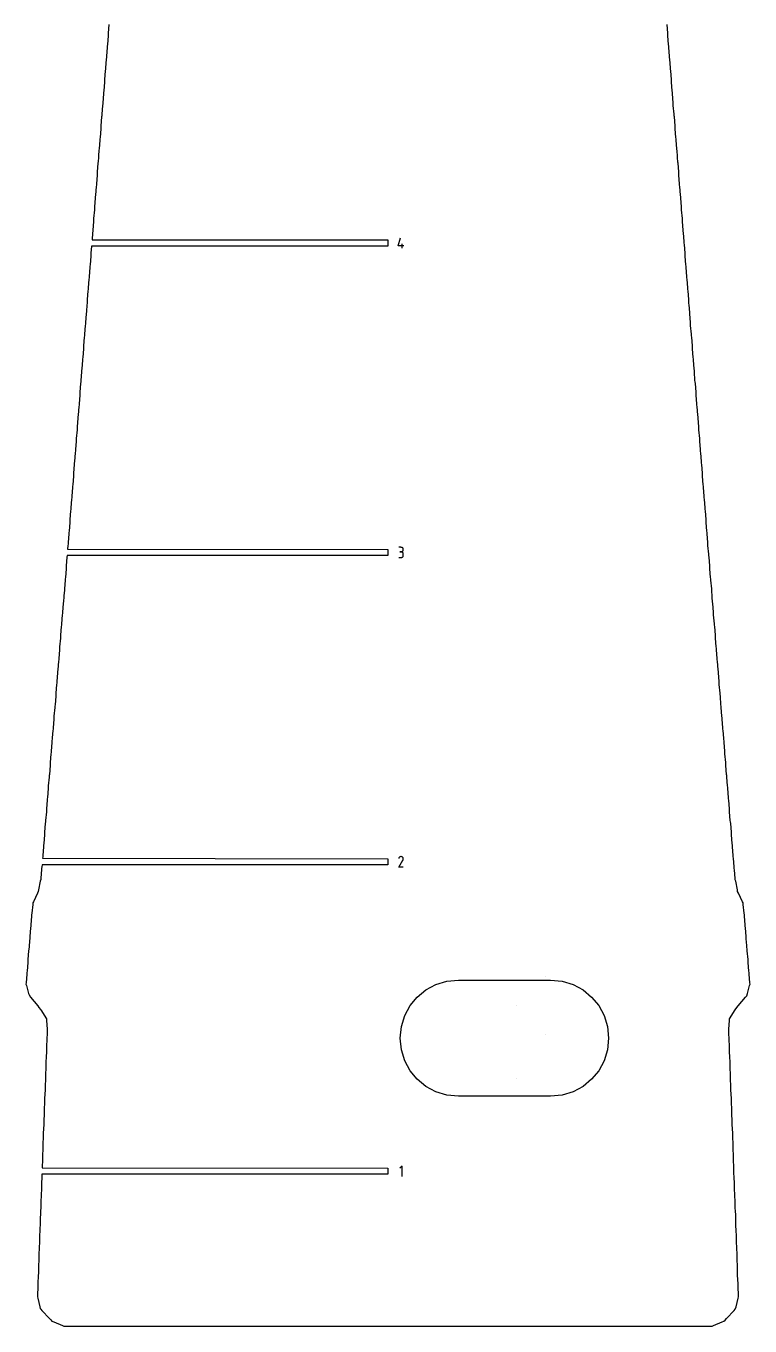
# Model space of a CAD drawing. Extents: x 64 to 697, y 70 to 1229.
# Drawn here: x 64 to 398, y 70 to 670 of the extents above; entities that cross this region are included whole.
import ezdxf

# ---------------------------------------------------------------- set-up
doc = ezdxf.new("R2010")
doc.units = 0
doc.layers.get('0').update_dxf_attribs({"linetype": 'CONTINUOUS'})

msp = doc.modelspace()

# ---------------------------------------------------------------- linework, layer by layer
at = {"color": 0}
for p, q in [((101.867, 666.5), (101.769, 665.9)), ((102.169, 670.5), (101.867, 666.5)), ((360.165, 666.5), (359.862, 670.5)), ((360.26, 665.9), (360.165, 666.5)), ((101.468, 661.201), (101.367, 660.499)), ((101.367, 660.499), (101.367, 659.8)), ((101.769, 665.198), (101.468, 661.201)), ((101.769, 665.9), (101.769, 665.198)), ((360.26, 665.198), (360.26, 665.9)), ((360.564, 661.201), (360.26, 665.198)), ((360.666, 660.499), (360.564, 661.201)), ((360.666, 659.8), (360.666, 660.499)), ((100.867, 654.498), (100.568, 650.501)), ((100.967, 655.2), (100.867, 654.498)), ((101.367, 659.8), (100.967, 655.8)), ((100.967, 655.8), (100.967, 655.2)), ((361.065, 655.8), (360.666, 659.8)), ((361.065, 655.2), (361.065, 655.8)), ((361.163, 654.498), (361.065, 655.2)), ((361.463, 650.501), (361.163, 654.498)), ((100.467, 649.097), (100.168, 645.1)), ((100.568, 649.799), (100.467, 649.097)), ((100.568, 650.501), (100.568, 649.799)), ((361.463, 649.799), (361.463, 650.501)), ((361.565, 649.097), (361.463, 649.799)), ((361.862, 645.1), (361.565, 649.097)), ((100.069, 643.798), (99.7701, 639.801)), ((100.168, 645.1), (100.069, 644.5)), ((100.069, 644.5), (100.069, 643.798)), ((361.964, 644.5), (361.862, 645.1)), ((361.964, 643.798), (361.964, 644.5)), ((362.264, 639.801), (361.964, 643.798)), ((99.6693, 638.5), (99.3704, 634.4)), ((99.7701, 639.801), (99.6693, 639.099)), ((99.6693, 639.099), (99.6693, 638.5)), ((362.363, 639.099), (362.264, 639.801)), ((362.363, 638.5), (362.363, 639.099)), ((362.666, 634.4), (362.363, 638.5)), ((99.169, 633.099), (98.8702, 629.098)), ((99.2699, 633.801), (99.169, 633.099)), ((99.3704, 634.4), (99.2699, 633.801)), ((362.761, 633.801), (362.666, 634.4)), ((362.761, 633.099), (362.761, 633.801)), ((363.164, 629.098), (362.761, 633.099)), ((98.7697, 627.8), (98.4677, 623.701)), ((98.8702, 628.4), (98.7697, 627.8)), ((98.8702, 629.098), (98.8702, 628.4)), ((363.164, 628.4), (363.164, 629.098)), ((363.262, 627.8), (363.164, 628.4)), ((363.562, 623.701), (363.262, 627.8)), ((98.068, 618.398), (97.9674, 617.7)), ((98.37, 622.399), (98.068, 618.398)), ((98.4677, 623.101), (98.37, 622.399)), ((98.4677, 623.701), (98.4677, 623.101)), ((363.562, 623.101), (363.562, 623.701)), ((363.661, 622.399), (363.562, 623.101)), ((363.964, 618.398), (363.661, 622.399)), ((364.063, 617.7), (363.964, 618.398)), ((97.5678, 612.401), (97.3695, 609.801)), ((97.6683, 613.1), (97.5678, 612.401)), ((97.9674, 617.1), (97.6683, 613.1)), ((97.9674, 617.7), (97.9674, 617.1)), ((364.063, 617.1), (364.063, 617.7)), ((364.363, 613.1), (364.063, 617.1)), ((364.465, 611.999), (364.363, 613.1)), ((97.0675, 606.4), (96.7687, 602.4)), ((97.1684, 607.3), (97.0675, 606.4)), ((97.3695, 609.099), (97.1684, 607.3)), ((97.3695, 609.801), (97.3695, 609.099)), ((364.663, 609.801), (364.465, 611.999)), ((364.663, 609.099), (364.663, 609.801)), ((364.864, 607), (364.663, 609.099)), ((364.963, 606.4), (364.864, 607)), ((365.263, 602.4), (364.963, 606.4)), ((96.6682, 600.999), (96.369, 596.999)), ((96.7687, 601.701), (96.6682, 600.999)), ((96.7687, 602.4), (96.7687, 601.701)), ((365.263, 601.701), (365.263, 602.4)), ((365.365, 600.999), (365.263, 601.701)), ((365.661, 596.999), (365.365, 600.999)), ((96.2685, 595.701), (95.9679, 591.7)), ((96.369, 596.3), (96.2685, 595.701)), ((96.369, 596.999), (96.369, 596.3)), ((365.661, 596.3), (365.661, 596.999)), ((365.764, 595.701), (365.661, 596.3)), ((366.063, 591.7), (365.764, 595.701)), ((95.8702, 590.3), (95.5682, 586.299)), ((95.9679, 591.7), (95.8702, 591.002)), ((95.8702, 591.002), (95.8702, 590.3)), ((366.162, 591.002), (366.063, 591.7)), ((366.162, 590.3), (366.162, 591.002)), ((366.466, 586.299), (366.162, 590.3)), ((95.4705, 585.001), (95.068, 581)), ((95.5682, 586.299), (95.4705, 585.699)), ((95.4705, 585.699), (95.4705, 585.001)), ((366.564, 585.699), (366.466, 586.299)), ((366.564, 585.001), (366.564, 585.699)), ((366.963, 581), (366.564, 585.001)), ((94.9702, 579.6), (94.6686, 575.599)), ((95.068, 580.302), (94.9702, 579.6)), ((95.068, 581), (95.068, 580.302)), ((366.963, 580.302), (366.963, 581)), ((367.065, 579.6), (366.963, 580.302)), ((367.365, 575.599), (367.065, 579.6)), ((94.5677, 574.301), (94.3695, 571.098)), ((94.3695, 571.098), (230.866, 571.003)), ((94.6686, 575), (94.5677, 574.301)), ((94.6686, 575.599), (94.6686, 575)), ((230.866, 571.003), (230.866, 568.198)), ((235.665, 568.3), (236.765, 572.001)), ((367.365, 575), (367.365, 575.599)), ((367.464, 574.301), (367.365, 575)), ((367.764, 570.301), (367.464, 574.301)), ((367.764, 569.599), (367.764, 570.301)), ((93.8692, 564.9), (93.7687, 564.3)), ((93.7687, 564.3), (93.7687, 563.601)), ((94.0675, 568.198), (93.8692, 564.9)), ((230.866, 568.198), (94.0675, 568.198)), ((238.366, 568.3), (235.665, 568.3)), ((237.567, 567.2), (237.567, 569.299)), ((367.863, 568.9), (367.764, 569.599)), ((368.162, 564.9), (367.863, 568.9)), ((368.261, 564.3), (368.162, 564.9)), ((368.261, 563.601), (368.261, 564.3)), ((93.369, 558.303), (92.9693, 554.2)), ((93.4695, 559.601), (93.369, 558.899)), ((93.369, 558.899), (93.369, 558.303)), ((93.7687, 563.601), (93.4695, 559.601)), ((368.561, 559.601), (368.261, 563.601)), ((368.663, 558.899), (368.561, 559.601)), ((368.663, 558.303), (368.663, 558.899)), ((369.062, 554.2), (368.663, 558.303)), ((92.8688, 552.902), (92.5671, 548.901)), ((92.9693, 553.6), (92.8688, 552.902)), ((92.9693, 554.2), (92.9693, 553.6)), ((369.062, 553.6), (369.062, 554.2)), ((369.164, 552.902), (369.062, 553.6)), ((369.464, 548.901), (369.164, 552.902)), ((92.4691, 547.599), (92.1674, 543.5)), ((92.5671, 548.199), (92.4691, 547.599)), ((92.5671, 548.901), (92.5671, 548.199)), ((369.464, 548.199), (369.464, 548.901)), ((369.563, 547.599), (369.464, 548.199)), ((369.863, 543.5), (369.563, 547.599)), ((91.9688, 540.999), (91.7691, 538)), ((92.0694, 541.701), (91.9688, 540.999)), ((92.1674, 543.5), (92.0694, 542.9)), ((92.0694, 542.9), (92.0694, 541.701)), ((369.965, 542.703), (369.863, 543.5)), ((369.965, 541.701), (369.965, 542.703)), ((370.064, 540.999), (369.965, 541.701)), ((370.364, 537.499), (370.064, 540.999)), ((91.6686, 536.903), (91.3694, 532.903)), ((91.7691, 538), (91.6686, 536.903)), ((370.364, 536.903), (370.364, 537.499)), ((370.664, 532.903), (370.364, 536.903)), ((91.1684, 531.502), (90.8692, 527.502)), ((91.2689, 532.201), (91.1684, 531.502)), ((91.3694, 532.903), (91.2689, 532.201)), ((370.762, 532.201), (370.664, 532.903)), ((370.762, 531.502), (370.762, 532.201)), ((371.165, 527.502), (370.762, 531.502)), ((90.7687, 526.2), (90.4695, 522.199)), ((90.4695, 522.199), (90.4695, 521.501)), ((90.8692, 526.8), (90.7687, 526.2)), ((90.8692, 527.502), (90.8692, 526.8)), ((371.165, 526.8), (371.165, 527.502)), ((371.263, 526.2), (371.165, 526.8)), ((371.563, 522.199), (371.263, 526.2)), ((371.563, 521.501), (371.563, 522.199)), ((90.0698, 516.802), (89.9693, 516.202)), ((89.9693, 516.202), (89.9693, 515.5)), ((90.369, 520.802), (90.0698, 516.802)), ((90.4695, 521.501), (90.369, 520.802)), ((371.666, 520.802), (371.563, 521.501)), ((371.962, 516.802), (371.666, 520.802)), ((372.061, 516.202), (371.962, 516.802)), ((372.061, 515.5), (372.061, 516.202)), ((89.6676, 511.503), (89.5696, 510.801)), ((89.5696, 510.801), (89.5696, 510.099)), ((89.9693, 515.5), (89.6676, 511.503)), ((372.364, 511.503), (372.061, 515.5)), ((372.463, 510.801), (372.364, 511.503)), ((372.463, 510.099), (372.463, 510.801)), ((89.0693, 504.8), (88.7677, 500.8)), ((89.1674, 505.499), (89.0693, 504.8)), ((89.5696, 510.099), (89.1674, 506.102)), ((89.1674, 506.102), (89.1674, 505.499)), ((372.763, 506.102), (372.463, 510.099)), ((372.865, 505.499), (372.763, 506.102)), ((372.96, 504.8), (372.865, 505.499)), ((373.264, 500.8), (372.96, 504.8)), ((88.6672, 499.399), (88.368, 495.402)), ((88.7677, 500.101), (88.6672, 499.399)), ((88.7677, 500.8), (88.7677, 500.101)), ((373.264, 500.101), (373.264, 500.8)), ((373.366, 499.399), (373.264, 500.101)), ((373.662, 495.402), (373.366, 499.399)), ((88.2675, 494.101), (87.9683, 490.1)), ((88.368, 494.803), (88.2675, 494.101)), ((88.368, 495.402), (88.368, 494.803)), ((373.662, 494.803), (373.662, 495.402)), ((373.765, 494.101), (373.662, 494.803)), ((374.064, 490.1), (373.765, 494.101)), ((87.8678, 488.798), (87.569, 484.703)), ((87.9683, 490.1), (87.8678, 489.402)), ((87.8678, 489.402), (87.8678, 488.798)), ((374.163, 489.402), (374.064, 490.1)), ((374.163, 488.798), (374.163, 489.402)), ((374.463, 484.703), (374.163, 488.798)), ((87.4681, 483.401), (87.0701, 479.4)), ((87.569, 484.703), (87.4681, 484.099)), ((87.4681, 484.099), (87.4681, 483.401)), ((374.562, 484.099), (374.463, 484.703)), ((374.562, 483.401), (374.562, 484.099)), ((374.964, 479.4), (374.562, 483.401)), ((86.9692, 478.102), (86.6704, 474.303)), ((86.6704, 474.303), (86.6704, 473.699)), ((87.0701, 478.702), (86.9692, 478.102)), ((87.0701, 479.4), (87.0701, 478.702)), ((374.964, 478.702), (374.964, 479.4)), ((375.063, 478.102), (374.964, 478.702)), ((375.363, 474.303), (375.063, 478.102)), ((375.363, 473.403), (375.363, 474.303)), ((86.2679, 468.701), (86.1702, 468.002)), ((86.5699, 472.701), (86.2679, 468.701)), ((86.6704, 473.699), (86.5699, 472.701)), ((375.461, 472.701), (375.363, 473.403)), ((375.765, 468.701), (375.461, 472.701)), ((375.765, 468.002), (375.765, 468.701)), ((85.8682, 463.398), (85.7677, 462.7)), ((85.7677, 462.7), (85.7677, 462.001)), ((86.1702, 467.399), (85.8682, 463.398)), ((86.1702, 468.002), (86.1702, 467.399)), ((375.864, 467.399), (375.765, 468.002)), ((376.163, 463.398), (375.864, 467.399)), ((376.262, 462.7), (376.163, 463.398)), ((376.262, 462.001), (376.262, 462.7)), ((85.368, 456.703), (84.9683, 452.702)), ((85.4685, 458.001), (85.368, 457.302)), ((85.368, 457.302), (85.368, 456.703)), ((85.7677, 462.001), (85.4685, 458.001)), ((376.562, 458.001), (376.262, 462.001)), ((376.664, 457.302), (376.562, 458.001)), ((376.664, 456.703), (376.664, 457.302)), ((377.063, 452.702), (376.664, 456.703)), ((84.8678, 451.302), (84.569, 447.301)), ((84.9683, 452.004), (84.8678, 451.302)), ((84.9683, 452.702), (84.9683, 452.004)), ((377.063, 452.004), (377.063, 452.702)), ((377.165, 451.302), (377.063, 452.004)), ((377.462, 447.301), (377.165, 451.302)), ((84.4684, 445.999), (84.1692, 441.999)), ((84.569, 446.603), (84.4684, 445.999)), ((84.569, 447.301), (84.569, 446.603)), ((377.462, 446.603), (377.462, 447.301)), ((377.564, 445.999), (377.462, 446.603)), ((377.864, 441.999), (377.564, 445.999)), ((84.0687, 440.602), (83.7696, 436.601)), ((84.1692, 441.999), (84.0687, 441.3)), ((84.0687, 441.3), (84.0687, 440.602)), ((377.963, 441.3), (377.864, 441.999)), ((377.963, 440.602), (377.963, 441.3)), ((378.262, 436.601), (377.963, 440.602)), ((83.669, 435.303), (83.367, 431.303)), ((83.7696, 436.601), (83.669, 436.002)), ((83.669, 436.002), (83.669, 435.303)), ((378.361, 436.002), (378.262, 436.601)), ((378.361, 435.303), (378.361, 436.002)), ((378.665, 431.303), (378.361, 435.303)), ((83.1702, 429.902), (83.0696, 428.3)), ((83.0696, 428.3), (230.866, 428.103)), ((83.2693, 430.601), (83.1702, 429.902)), ((83.367, 431.303), (83.2693, 430.601)), ((230.866, 428.103), (230.866, 425.401)), ((236.966, 429.2), (235.967, 429.2)), ((236.966, 427.002), (236.466, 427.002)), ((236.466, 427.002), (236.966, 427.002)), ((237.164, 429.098), (236.966, 429.2)), ((237.164, 427.002), (236.966, 427.002)), ((236.966, 427.002), (236.966, 427.002)), ((236.966, 427.002), (237.164, 427.002)), ((237.366, 429.098), (237.164, 429.098)), ((237.164, 427.002), (237.366, 427.101)), ((237.366, 427.002), (237.164, 427.002)), ((237.567, 429.002), (237.366, 429.098)), ((237.366, 427.101), (237.567, 427.2)), ((237.567, 426.9), (237.366, 427.002)), ((237.665, 428.9), (237.567, 429.002)), ((237.567, 427.2), (237.665, 427.302)), ((237.665, 426.801), (237.567, 426.9)), ((237.866, 428.801), (237.665, 428.9)), ((237.665, 427.302), (237.866, 427.401)), ((237.866, 426.604), (237.665, 426.801)), ((237.967, 428.6), (237.866, 428.801)), ((237.866, 427.401), (237.967, 427.602)), ((237.967, 426.501), (237.866, 426.604)), ((237.967, 428.502), (237.967, 428.6)), ((238.067, 428.3), (237.967, 428.502)), ((237.967, 427.701), (238.067, 427.902)), ((237.967, 427.602), (237.967, 427.701)), ((237.967, 426.3), (237.967, 426.501)), ((238.067, 426.103), (237.967, 426.3)), ((238.067, 428.103), (238.067, 428.3)), ((238.067, 427.902), (238.067, 428.103)), ((238.067, 428.103), (238.067, 428.103)), ((378.763, 430.601), (378.665, 431.303)), ((378.763, 429.902), (378.763, 430.601)), ((379.166, 425.902), (378.763, 429.902)), ((82.4689, 420.599), (82.368, 419.901)), ((82.7705, 424.6), (82.4689, 420.599)), ((82.8682, 425.401), (82.7705, 424.6)), ((230.866, 425.401), (82.8682, 425.401)), ((235.967, 424.402), (236.966, 424.402)), ((236.966, 424.402), (236.966, 424.402)), ((236.966, 424.402), (237.164, 424.402)), ((237.164, 424.402), (237.366, 424.402)), ((237.366, 424.402), (237.567, 424.501)), ((237.567, 424.501), (237.665, 424.6)), ((237.665, 424.6), (237.866, 424.702)), ((237.866, 424.702), (237.967, 424.9)), ((237.967, 425.101), (238.067, 425.2)), ((237.967, 424.9), (237.967, 425.101)), ((238.067, 426), (238.067, 426.103)), ((238.067, 425.401), (238.067, 426)), ((238.067, 426), (238.067, 426)), ((238.067, 425.2), (238.067, 425.401)), ((379.166, 425.298), (379.166, 425.902)), ((379.261, 424.6), (379.166, 425.298)), ((379.564, 420.599), (379.261, 424.6)), ((379.564, 419.901), (379.564, 420.599)), ((82.0692, 415.202), (81.9686, 414.602)), ((81.9686, 414.602), (81.9686, 413.904)), ((82.368, 419.202), (82.0692, 415.202)), ((82.368, 419.901), (82.368, 419.202)), ((379.663, 419.202), (379.564, 419.901)), ((379.963, 415.202), (379.663, 419.202)), ((380.065, 414.602), (379.963, 415.202)), ((380.065, 413.904), (380.065, 414.602)), ((81.5689, 409.201), (81.3675, 406.802)), ((81.9686, 413.904), (81.5689, 409.903)), ((81.5689, 409.903), (81.5689, 409.201)), ((380.464, 409.903), (380.065, 413.904)), ((380.464, 408.901), (380.464, 409.903)), ((380.665, 406.7), (380.464, 408.901)), ((81.0687, 403.2), (80.7695, 399.2)), ((81.1692, 404.202), (81.0687, 403.2)), ((81.2698, 406.104), (81.1692, 404.202)), ((81.3675, 406.802), (81.2698, 406.104)), ((380.76, 406.001), (380.665, 406.7)), ((380.862, 403.899), (380.76, 406.001)), ((380.961, 403.2), (380.862, 403.899)), ((381.261, 399.2), (380.961, 403.2)), ((80.5684, 397.902), (80.2693, 393.802)), ((80.669, 398.501), (80.5684, 397.902)), ((80.7695, 399.2), (80.669, 398.501)), ((381.363, 398.501), (381.261, 399.2)), ((381.363, 397.902), (381.363, 398.501)), ((381.762, 393.802), (381.363, 397.902)), ((80.1688, 392.504), (79.8696, 388.504)), ((80.2693, 393.203), (80.1688, 392.504)), ((80.2693, 393.802), (80.2693, 393.203)), ((381.762, 393.203), (381.762, 393.802)), ((381.864, 392.504), (381.762, 393.203)), ((382.161, 388.504), (381.864, 392.504)), ((79.7691, 387.198), (79.3694, 383.201)), ((79.8696, 388.504), (79.7691, 387.802)), ((79.7691, 387.802), (79.7691, 387.198)), ((382.263, 387.802), (382.161, 388.504)), ((382.263, 387.198), (382.263, 387.802)), ((382.563, 383.201), (382.263, 387.198)), ((79.2688, 381.801), (78.9686, 377.8)), ((79.3694, 382.499), (79.2688, 381.801)), ((79.3694, 383.201), (79.3694, 382.499)), ((382.662, 382.499), (382.563, 383.201)), ((382.662, 381.801), (382.662, 382.499)), ((383.064, 377.8), (382.662, 381.801)), ((78.5689, 372.502), (78.4684, 371.803)), ((78.8691, 376.502), (78.5689, 372.502)), ((78.9686, 377.102), (78.8691, 376.502)), ((78.9686, 377.8), (78.9686, 377.102)), ((383.064, 377.102), (383.064, 377.8)), ((383.163, 376.502), (383.064, 377.102)), ((383.462, 372.502), (383.163, 376.502)), ((383.565, 371.803), (383.462, 372.502)), ((78.0687, 366.402), (77.9681, 365.799)), ((78.4684, 371.101), (78.0687, 367.104)), ((78.0687, 367.104), (78.0687, 366.402)), ((78.4684, 371.803), (78.4684, 371.101)), ((383.565, 371.101), (383.565, 371.803)), ((383.865, 367.104), (383.565, 371.101)), ((383.963, 366.402), (383.865, 367.104)), ((383.963, 365.799), (383.963, 366.402)), ((77.5684, 360.401), (77.2693, 356.404)), ((77.669, 361.1), (77.5684, 360.401)), ((77.9681, 365.799), (77.669, 361.798)), ((77.669, 361.798), (77.669, 361.1)), ((384.366, 361.798), (383.963, 365.799)), ((384.366, 361.1), (384.366, 361.798)), ((384.464, 360.401), (384.366, 361.1)), ((384.761, 356.404), (384.464, 360.401)), ((77.1687, 355.103), (76.769, 351.101)), ((77.2693, 356.404), (77.1687, 355.801)), ((77.1687, 355.801), (77.1687, 355.103)), ((384.863, 355.801), (384.761, 356.404)), ((384.863, 355.103), (384.863, 355.801)), ((385.163, 351.101), (384.863, 355.103)), ((76.6685, 349.7), (76.3693, 345.7)), ((76.769, 350.402), (76.6685, 349.7)), ((76.769, 351.101), (76.769, 350.402)), ((385.262, 350.402), (385.163, 351.101)), ((385.262, 349.7), (385.262, 350.402)), ((385.66, 345.7), (385.262, 349.7)), ((76.2688, 344.501), (75.97, 341.202)), ((76.3693, 345.102), (76.2688, 344.501)), ((76.3693, 345.7), (76.3693, 345.102)), ((385.66, 345.102), (385.66, 345.7)), ((385.763, 344.501), (385.66, 345.102)), ((386.062, 341.001), (385.763, 344.501)), ((75.8694, 339.001), (75.4697, 335.001)), ((75.97, 340.702), (75.8694, 339.802)), ((75.8694, 339.802), (75.8694, 339.001)), ((75.97, 341.202), (75.97, 340.702)), ((386.062, 340.4), (386.062, 341.001)), ((386.161, 339.702), (386.062, 340.4)), ((386.161, 339.001), (386.161, 339.702)), ((386.465, 335.001), (386.161, 339.001)), ((75.3692, 333.702), (75.0672, 329.701)), ((75.4697, 334.403), (75.3692, 333.702)), ((75.4697, 335.001), (75.4697, 334.403)), ((386.563, 334.403), (386.465, 335.001)), ((386.563, 333.702), (386.563, 334.403)), ((386.965, 329.701), (386.563, 333.702)), ((74.6689, 324.3), (74.5684, 323.703)), ((74.9695, 328.402), (74.6689, 324.3)), ((75.0672, 329.701), (74.9695, 329.002)), ((74.9695, 329.002), (74.9695, 328.402)), ((386.965, 329.002), (386.965, 329.701)), ((387.061, 328.402), (386.965, 329.002)), ((387.364, 324.3), (387.061, 328.402)), ((387.463, 323.703), (387.364, 324.3)), ((74.1687, 318.303), (74.0682, 317.702)), ((74.5684, 323.001), (74.1687, 319.001)), ((74.1687, 319.001), (74.1687, 318.303)), ((74.5684, 323.703), (74.5684, 323.001)), ((387.463, 323.001), (387.463, 323.703)), ((387.763, 319.001), (387.463, 323.001)), ((387.865, 318.303), (387.763, 319.001)), ((387.964, 317.702), (387.865, 318.303)), ((73.6685, 312.302), (73.3697, 308.302)), ((73.769, 313.601), (73.6685, 313.001)), ((73.6685, 313.001), (73.6685, 312.302)), ((74.0682, 317.702), (73.769, 313.601)), ((388.264, 313.601), (387.964, 317.702)), ((388.264, 313.001), (388.264, 313.601)), ((388.366, 312.302), (388.264, 313.001)), ((388.662, 308.302), (388.366, 312.302)), ((73.2688, 307.002), (72.8694, 303.002)), ((73.3697, 308.302), (73.2688, 307.603)), ((73.2688, 307.603), (73.2688, 307.002)), ((388.765, 307.603), (388.662, 308.302)), ((388.765, 307.002), (388.765, 307.603)), ((389.061, 303.002), (388.765, 307.002)), ((72.7685, 301.602), (72.4697, 297.601)), ((72.8694, 302.3), (72.7685, 301.602)), ((72.8694, 303.002), (72.8694, 302.3)), ((389.163, 302.3), (389.061, 303.002)), ((389.262, 301.602), (389.163, 302.3)), ((389.562, 297.601), (389.262, 301.602)), ((72.3692, 296.303), (72.07, 292.302)), ((72.4697, 297.601), (72.3692, 296.904)), ((72.3692, 296.904), (72.3692, 296.303)), ((389.562, 296.904), (389.562, 297.601)), ((389.661, 296.303), (389.562, 296.904)), ((389.961, 292.302), (389.661, 296.303)), ((71.9695, 290.902), (71.5698, 286.902)), ((72.07, 292.302), (71.9695, 291.601)), ((71.9695, 291.601), (71.9695, 290.902)), ((390.063, 291.601), (389.961, 292.302)), ((390.063, 290.902), (390.063, 291.601)), ((390.363, 286.902), (390.063, 290.902)), ((71.2682, 282.502), (71.1673, 281.602)), ((230.866, 282.502), (71.2682, 282.502)), ((71.5698, 286.2), (71.4692, 285.603)), ((71.4692, 285.603), (230.866, 285.301)), ((71.5698, 286.902), (71.5698, 286.2)), ((230.866, 285.301), (230.866, 282.502)), ((236.066, 285.801), (235.967, 285.502)), ((235.967, 281.501), (237.866, 284.703)), ((236.164, 285.902), (236.066, 285.801)), ((236.365, 286.103), (236.164, 285.902)), ((236.466, 286.2), (236.365, 286.103)), ((236.664, 286.2), (236.466, 286.2)), ((236.866, 286.301), (236.664, 286.2)), ((236.966, 286.301), (236.866, 286.301)), ((237.164, 286.301), (236.966, 286.301)), ((237.366, 286.2), (237.164, 286.301)), ((237.567, 286.2), (237.366, 286.2)), ((237.665, 286.103), (237.567, 286.2)), ((237.567, 286.2), (237.567, 286.2)), ((237.866, 285.902), (237.665, 286.103)), ((237.967, 285.801), (237.866, 285.902)), ((237.866, 284.703), (237.866, 284.703)), ((237.866, 284.703), (237.866, 284.703)), ((237.866, 284.703), (237.866, 284.703)), ((237.866, 284.703), (237.866, 284.703)), ((237.866, 284.703), (237.967, 284.703)), ((237.967, 285.603), (237.967, 285.801)), ((238.067, 285.401), (237.967, 285.603)), ((237.967, 284.901), (238.067, 285.102)), ((237.967, 284.703), (237.967, 284.901)), ((237.967, 284.703), (237.967, 284.703)), ((237.967, 284.703), (237.967, 284.703)), ((237.967, 284.703), (237.967, 284.703)), ((237.967, 284.703), (237.967, 284.703)), ((237.967, 284.703), (237.967, 284.703)), ((237.967, 284.703), (237.967, 284.703)), ((238.067, 285.2), (238.067, 285.401)), ((238.067, 285.102), (238.067, 285.2)), ((390.461, 286.2), (390.363, 286.902)), ((390.564, 285.603), (390.461, 286.2)), ((390.864, 281.602), (390.564, 285.603)), ((71.0696, 280.303), (70.667, 276.403)), ((70.667, 276.403), (70.667, 275.803)), ((71.1673, 281.602), (71.0696, 280.901)), ((71.0696, 280.901), (71.0696, 280.303)), ((238.067, 281.501), (235.967, 281.501)), ((390.864, 280.901), (390.864, 281.602)), ((390.962, 280.203), (390.864, 280.901)), ((391.365, 276.202), (390.962, 280.203)), ((391.365, 275.602), (391.365, 276.202)), ((69.4697, 270.202), (69.1706, 269.503)), ((69.6708, 270.903), (69.4697, 270.202)), ((70.4702, 274.904), (69.6708, 270.903)), ((70.667, 275.803), (70.4702, 274.904)), ((391.562, 274.904), (391.365, 275.602)), ((392.363, 270.903), (391.562, 274.904)), ((392.462, 270.202), (392.363, 270.903)), ((392.864, 269.503), (392.462, 270.202)), ((66.9685, 264.203), (66.5688, 260.203)), ((67.0691, 264.902), (66.9685, 264.203)), ((67.3682, 265.502), (67.0691, 264.902)), ((69.1706, 269.503), (67.3682, 265.502)), ((394.663, 265.502), (392.864, 269.503)), ((394.963, 264.902), (394.663, 265.502)), ((395.062, 264.203), (394.963, 264.902)), ((395.464, 260.203), (395.062, 264.203)), ((66.3691, 258.804), (66.07, 254.803)), ((66.4683, 259.501), (66.3691, 258.804)), ((66.5688, 260.203), (66.4683, 259.501)), ((395.563, 259.501), (395.464, 260.203)), ((395.563, 258.804), (395.563, 259.501)), ((395.961, 254.803), (395.563, 258.804)), ((65.9694, 253.501), (65.6703, 249.504)), ((66.07, 254.202), (65.9694, 253.501)), ((66.07, 254.803), (66.07, 254.202)), ((395.961, 254.202), (395.961, 254.803)), ((396.064, 253.501), (395.961, 254.202)), ((396.363, 249.504), (396.064, 253.501)), ((65.5697, 248.802), (65.2709, 245.302)), ((65.6703, 249.504), (65.5697, 248.802)), ((396.462, 248.802), (396.363, 249.504)), ((396.462, 248.302), (396.462, 248.802)), ((396.663, 245.201), (396.462, 248.302)), ((65.0695, 242.801), (64.7707, 238.803)), ((65.17, 243.603), (65.0695, 242.801)), ((65.2709, 244.603), (65.17, 243.603)), ((65.2709, 245.302), (65.2709, 244.603)), ((396.762, 244.603), (396.663, 245.201)), ((396.861, 243.502), (396.762, 244.603)), ((396.861, 242.801), (396.861, 243.502)), ((397.263, 238.803), (396.861, 242.801)), ((64.6698, 237.502), (64.3682, 233.404)), ((64.7707, 238.102), (64.6698, 237.502)), ((64.7707, 238.803), (64.7707, 238.102)), ((397.263, 238.102), (397.263, 238.803)), ((397.362, 237.502), (397.263, 238.102)), ((397.662, 233.404), (397.362, 237.502)), ((63.9685, 228.104), (63.8679, 227.402)), ((64.2705, 232.102), (63.9685, 228.104)), ((64.3682, 233.404), (64.2705, 232.803)), ((64.2705, 232.803), (64.2705, 232.102)), ((253.064, 227.211), (258.104, 228.769)), ((258.104, 228.769), (263.522, 229.311)), ((263.522, 229.311), (306.056, 229.311)), ((303.965, 231.003), (303.965, 231.003)), ((306.056, 229.311), (311.472, 228.769)), ((311.472, 228.769), (316.512, 227.211)), ((397.76, 232.803), (397.662, 233.404)), ((397.76, 232.102), (397.76, 232.803)), ((398.064, 228.104), (397.76, 232.102)), ((398.163, 227.402), (398.064, 228.104)), ((63.8679, 227.402), (64.069, 226.802)), ((64.069, 226.802), (65.0695, 223.103)), ((65.0695, 223.103), (65.2709, 222.502)), ((65.2709, 222.502), (65.9694, 221.401)), ((244.544, 221.474), (248.509, 224.744)), ((248.509, 224.744), (253.064, 227.211)), ((316.512, 227.211), (321.066, 224.744)), ((321.066, 224.744), (325.033, 221.474)), ((396.064, 221.401), (396.663, 222.103)), ((396.663, 222.103), (396.963, 223.103)), ((396.963, 223.103), (397.962, 226.802)), ((397.962, 226.802), (398.163, 227.402)), ((65.9694, 221.401), (69.2686, 217.401)), ((69.2686, 217.401), (69.8694, 216.703)), ((69.8694, 216.703), (70.5693, 215.703)), ((238.807, 212.954), (241.274, 217.51)), ((241.274, 217.51), (244.544, 221.474)), ((290.466, 217.501), (290.466, 217.501)), ((325.033, 221.474), (328.301, 217.51)), ((328.301, 217.51), (330.768, 212.954)), ((391.365, 215.602), (392.063, 216.603)), ((392.063, 216.603), (392.765, 217.401)), ((392.765, 217.401), (396.064, 221.401)), ((70.5693, 215.703), (70.969, 215.102)), ((70.969, 215.102), (72.97, 211.904)), ((72.97, 211.904), (73.2688, 211.404)), ((73.2688, 211.404), (73.2688, 210.702)), ((73.2688, 210.702), (73.5707, 206.702)), ((237.249, 207.914), (238.807, 212.954)), ((330.768, 212.954), (332.326, 207.914)), ((388.465, 206.702), (388.765, 210.702)), ((388.765, 211.404), (389.061, 211.904)), ((388.765, 210.702), (388.765, 211.404)), ((389.061, 211.904), (391.061, 215.102)), ((391.061, 215.102), (391.365, 215.602)), ((73.5707, 205.402), (73.4702, 201.402)), ((73.5707, 206.702), (73.5707, 206.003)), ((73.5707, 206.003), (73.5707, 205.402)), ((236.707, 202.496), (237.249, 207.914)), ((303.965, 204.103), (303.965, 204.103)), ((332.326, 207.914), (332.869, 202.496)), ((388.465, 206.003), (388.465, 206.702)), ((388.465, 205.402), (388.465, 206.003)), ((388.564, 201.402), (388.465, 205.402)), ((73.3697, 200.002), (73.2688, 196.001)), ((73.4702, 200.703), (73.3697, 200.002)), ((73.4702, 201.402), (73.4702, 200.703)), ((237.249, 197.079), (236.707, 202.496)), ((332.869, 202.496), (332.326, 197.079)), ((388.564, 200.703), (388.564, 201.402)), ((388.662, 200.002), (388.564, 200.703)), ((388.765, 196.001), (388.662, 200.002)), ((73.1682, 194.703), (73.0705, 190.702)), ((73.2688, 195.404), (73.1682, 194.703)), ((73.2688, 196.001), (73.2688, 195.404)), ((238.807, 192.039), (237.249, 197.079)), ((332.326, 197.079), (330.768, 192.039)), ((388.765, 195.404), (388.765, 196.001)), ((388.863, 194.703), (388.765, 195.404)), ((388.962, 190.702), (388.863, 194.703)), ((72.97, 189.302), (72.8694, 185.302)), ((73.0705, 190.004), (72.97, 189.302)), ((73.0705, 190.702), (73.0705, 190.004)), ((241.274, 187.485), (238.807, 192.039)), ((244.544, 183.519), (241.274, 187.485)), ((328.301, 187.485), (325.033, 183.519)), ((330.768, 192.039), (328.301, 187.485)), ((388.962, 190.004), (388.962, 190.702)), ((388.962, 189.302), (388.962, 190.004)), ((389.163, 185.302), (388.962, 189.302)), ((72.8694, 184.003), (72.668, 180.002)), ((72.8694, 185.302), (72.8694, 184.704)), ((72.8694, 184.704), (72.8694, 184.003)), ((248.509, 180.25), (244.544, 183.519)), ((253.064, 177.783), (248.509, 180.25)), ((290.466, 183.902), (290.466, 183.902)), ((321.066, 180.25), (316.512, 177.783)), ((325.033, 183.519), (321.066, 180.25)), ((389.163, 184.704), (389.163, 185.302)), ((389.163, 184.003), (389.163, 184.704)), ((389.364, 180.002), (389.163, 184.003)), ((72.668, 178.703), (72.4697, 174.602)), ((72.4697, 174.602), (72.4697, 174.002)), ((72.668, 180.002), (72.668, 179.304)), ((72.668, 179.304), (72.668, 178.703)), ((258.104, 176.225), (253.064, 177.783)), ((263.522, 175.682), (258.104, 176.225)), ((306.056, 175.682), (263.522, 175.682)), ((311.472, 176.225), (306.056, 175.682)), ((316.512, 177.783), (311.472, 176.225)), ((389.364, 179.304), (389.364, 180.002)), ((389.364, 178.703), (389.364, 179.304)), ((389.562, 174.602), (389.364, 178.703)), ((389.562, 174.002), (389.562, 174.602)), ((72.4697, 173.303), (72.2683, 169.303)), ((72.2683, 169.303), (72.2683, 168.604)), ((72.2683, 168.604), (72.2683, 168.003)), ((72.4697, 174.002), (72.4697, 173.303)), ((389.562, 173.303), (389.562, 174.002)), ((389.763, 169.303), (389.562, 173.303)), ((389.763, 168.604), (389.763, 169.303)), ((389.763, 168.003), (389.763, 168.604)), ((72.07, 162.603), (71.869, 158.603)), ((72.2683, 168.003), (72.07, 163.902)), ((72.07, 163.902), (72.07, 163.302)), ((72.07, 163.302), (72.07, 162.603)), ((389.961, 163.902), (389.763, 168.003)), ((389.961, 163.302), (389.961, 163.902)), ((389.961, 162.603), (389.961, 163.302)), ((390.162, 158.603), (389.961, 162.603)), ((71.869, 157.304), (71.6675, 153.303)), ((71.869, 158.603), (71.869, 157.901)), ((71.869, 157.901), (71.869, 157.304)), ((390.162, 157.901), (390.162, 158.603)), ((390.162, 157.304), (390.162, 157.901)), ((390.363, 153.303), (390.162, 157.304)), ((71.6675, 151.904), (71.4692, 147.903)), ((71.6675, 153.303), (71.6675, 152.602)), ((71.6675, 152.602), (71.6675, 151.904)), ((390.363, 152.602), (390.363, 153.303)), ((390.363, 151.904), (390.363, 152.602)), ((390.564, 147.903), (390.363, 151.904)), ((71.4692, 146.604), (71.2682, 142.603)), ((71.4692, 147.903), (71.4692, 147.202)), ((71.4692, 147.202), (71.4692, 146.604)), ((390.564, 147.202), (390.564, 147.903)), ((390.564, 146.604), (390.564, 147.202)), ((390.663, 142.603), (390.564, 146.604)), ((230.866, 139.704), (71.1673, 139.704)), ((71.1673, 139.704), (71.1673, 137.203)), ((71.2682, 142.603), (230.866, 142.402)), ((230.866, 142.402), (230.866, 139.704)), ((237.567, 143.403), (236.466, 142.402)), ((237.567, 138.603), (237.567, 143.403)), ((390.765, 141.902), (390.663, 142.603)), ((390.765, 141.204), (390.765, 141.902)), ((390.864, 137.203), (390.765, 141.204)), ((71.0696, 135.905), (70.969, 131.904)), ((71.1673, 137.203), (71.0696, 136.502)), ((71.0696, 136.502), (71.0696, 135.905)), ((390.962, 136.502), (390.864, 137.203)), ((390.962, 135.905), (390.962, 136.502)), ((391.061, 131.904), (390.962, 135.905)), ((70.7679, 126.504), (70.667, 125.903)), ((70.8685, 130.504), (70.7679, 126.504)), ((70.969, 131.904), (70.8685, 131.203)), ((70.8685, 131.203), (70.8685, 130.504)), ((391.164, 131.203), (391.061, 131.904)), ((391.164, 130.504), (391.164, 131.203)), ((391.262, 126.504), (391.164, 130.504)), ((391.365, 125.504), (391.262, 126.504)), ((70.5693, 120.902), (70.4702, 119.804)), ((70.667, 123.802), (70.5693, 123.104)), ((70.5693, 123.104), (70.5693, 120.902)), ((70.667, 125.903), (70.667, 123.802)), ((391.365, 123.704), (391.365, 125.504)), ((391.463, 123.104), (391.365, 123.704)), ((391.562, 120.503), (391.463, 123.104)), ((391.562, 119.804), (391.562, 120.503)), ((70.2691, 114.502), (70.1682, 110.505)), ((70.3696, 115.804), (70.2691, 115.203)), ((70.2691, 115.203), (70.2691, 114.502)), ((70.4702, 119.804), (70.3696, 115.804)), ((391.664, 115.804), (391.562, 119.804)), ((391.664, 115.203), (391.664, 115.804)), ((391.763, 114.502), (391.664, 115.203)), ((391.866, 110.505), (391.763, 114.502)), ((70.0705, 109.102), (69.9699, 105.104)), ((70.1682, 109.803), (70.0705, 109.102)), ((70.1682, 110.505), (70.1682, 109.803)), ((391.866, 109.803), (391.866, 110.505)), ((391.961, 109.102), (391.866, 109.803)), ((392.063, 105.104), (391.961, 109.102)), ((69.8694, 103.802), (69.7689, 99.8044)), ((69.9699, 104.503), (69.8694, 103.802)), ((69.9699, 105.104), (69.9699, 104.503)), ((392.063, 104.503), (392.063, 105.104)), ((392.162, 103.802), (392.063, 104.503)), ((392.264, 99.8044), (392.162, 103.802)), ((69.6708, 98.5023), (69.5702, 94.404)), ((69.7689, 99.103), (69.6708, 98.5023)), ((69.7689, 99.8044), (69.7689, 99.103)), ((392.264, 99.103), (392.264, 99.8044)), ((392.363, 98.5023), (392.264, 99.103)), ((392.462, 94.404), (392.363, 98.5023)), ((69.4697, 93.103), (69.3692, 89.1025)), ((69.5702, 93.8043), (69.4697, 93.103)), ((69.5702, 94.404), (69.5702, 93.8043)), ((392.462, 93.8043), (392.462, 94.404)), ((392.462, 93.103), (392.462, 93.8043)), ((392.663, 89.1025), (392.462, 93.103)), ((69.3692, 87.8032), (69.1706, 83.7046)), ((69.3692, 89.1025), (69.3692, 88.404)), ((69.3692, 88.404), (69.3692, 87.8032)), ((392.663, 88.404), (392.663, 89.1025)), ((392.663, 87.8032), (392.663, 88.404)), ((392.864, 83.7046), (392.663, 87.8032)), ((69.1706, 83.7046), (69.1706, 83.1039)), ((69.1706, 83.1039), (69.2686, 82.4025)), ((69.2686, 82.4025), (70.2691, 78.402)), ((70.2691, 78.402), (70.3696, 77.7035)), ((391.365, 77.4016), (391.763, 78.402)), ((391.763, 78.402), (392.765, 82.4025)), ((392.765, 82.4025), (392.864, 83.1039)), ((392.864, 83.1039), (392.864, 83.7046)), ((70.3696, 77.7035), (70.667, 77.4016)), ((70.667, 77.4016), (71.1673, 76.805)), ((71.1673, 76.805), (74.6689, 73.0017)), ((74.6689, 73.0017), (75.2683, 72.4048)), ((75.2683, 72.4048), (75.8694, 71.9046)), ((386.062, 71.804), (386.662, 72.3043)), ((386.662, 72.3043), (387.364, 73.0017)), ((387.364, 73.0017), (390.864, 76.805)), ((390.864, 76.805), (391.365, 77.4016)), ((75.8694, 71.9046), (76.6685, 71.5049)), ((76.6685, 71.5049), (80.669, 69.9036)), ((80.669, 69.9036), (81.2698, 69.602)), ((81.2698, 69.602), (81.9686, 69.602)), ((81.9686, 69.602), (85.9688, 69.602)), ((85.9688, 69.602), (86.6704, 69.602)), ((86.6704, 69.602), (87.3689, 69.602)), ((87.3689, 69.602), (91.3694, 69.602)), ((91.3694, 69.602), (91.9688, 69.602)), ((91.9688, 69.602), (92.6677, 69.602)), ((92.6677, 69.602), (96.6682, 69.602)), ((96.6682, 69.602), (97.3695, 69.602)), ((97.3695, 69.602), (98.068, 69.602)), ((98.068, 69.602), (102.068, 69.602)), ((102.068, 69.602), (102.669, 69.602)), ((102.669, 69.602), (103.368, 69.602)), ((103.368, 69.602), (107.369, 69.602)), ((107.369, 69.602), (108.07, 69.602)), ((108.07, 69.602), (108.668, 69.602)), ((108.668, 69.602), (112.769, 69.602)), ((112.769, 69.602), (113.368, 69.602)), ((113.368, 69.602), (114.067, 69.602)), ((114.067, 69.602), (118.068, 69.602)), ((118.068, 69.602), (118.769, 69.602)), ((118.769, 69.602), (119.367, 69.602)), ((119.367, 69.602), (123.468, 69.602)), ((123.468, 69.602), (124.069, 69.602)), ((124.069, 69.602), (124.768, 69.602)), ((124.768, 69.602), (128.768, 69.602)), ((128.768, 69.602), (129.469, 69.602)), ((129.469, 69.602), (130.066, 69.602)), ((130.066, 69.602), (134.068, 69.602)), ((134.068, 69.602), (134.768, 69.602)), ((134.768, 69.602), (135.467, 69.602)), ((135.467, 69.602), (139.467, 69.602)), ((139.467, 69.602), (140.168, 69.602)), ((140.168, 69.602), (140.766, 69.602)), ((140.766, 69.602), (144.767, 69.602)), ((144.767, 69.602), (145.469, 69.602)), ((145.469, 69.602), (146.167, 69.602)), ((146.167, 69.602), (150.168, 69.602)), ((150.168, 69.602), (150.768, 69.602)), ((150.768, 69.602), (151.466, 69.602)), ((151.466, 69.602), (155.466, 69.602)), ((155.466, 69.602), (156.168, 69.602)), ((156.168, 69.602), (156.866, 69.602)), ((156.866, 69.602), (160.867, 69.602)), ((160.867, 69.602), (161.467, 69.602)), ((161.467, 69.602), (162.166, 69.602)), ((162.166, 69.602), (166.166, 69.602)), ((166.166, 69.602), (166.868, 69.602)), ((166.868, 69.602), (167.567, 69.602)), ((167.567, 69.602), (171.567, 69.602)), ((171.567, 69.602), (172.168, 69.602)), ((172.168, 69.602), (172.865, 69.602)), ((172.865, 69.602), (176.866, 69.602)), ((176.866, 69.602), (177.567, 69.602)), ((177.567, 69.602), (178.168, 69.602)), ((178.168, 69.602), (182.266, 69.602)), ((182.266, 69.602), (182.867, 69.602)), ((182.867, 69.602), (183.569, 69.602)), ((183.569, 69.602), (187.566, 69.602)), ((187.566, 69.602), (188.268, 69.602)), ((188.268, 69.602), (188.868, 69.602)), ((188.868, 69.602), (192.967, 69.602)), ((192.967, 69.602), (193.566, 69.602)), ((193.566, 69.602), (194.268, 69.602)), ((194.268, 69.602), (198.265, 69.602)), ((198.265, 69.602), (198.967, 69.602)), ((198.967, 69.602), (199.567, 69.602)), ((199.567, 69.602), (203.565, 69.602)), ((203.565, 69.602), (204.266, 69.602)), ((204.266, 69.602), (204.968, 69.602)), ((204.968, 69.602), (208.966, 69.602)), ((208.966, 69.602), (209.667, 69.602)), ((209.667, 69.602), (210.268, 69.602)), ((210.268, 69.602), (214.266, 69.602)), ((214.266, 69.602), (214.966, 69.602)), ((214.966, 69.602), (215.667, 69.602)), ((215.667, 69.602), (219.665, 69.602)), ((219.665, 69.602), (220.366, 69.602)), ((220.366, 69.602), (220.967, 69.602)), ((220.967, 69.602), (224.965, 69.602)), ((224.965, 69.602), (225.666, 69.602)), ((225.666, 69.602), (226.368, 69.602)), ((226.368, 69.602), (230.365, 69.602)), ((230.365, 69.602), (230.966, 69.602)), ((230.966, 69.602), (231.666, 69.602)), ((231.666, 69.602), (235.665, 69.602)), ((235.665, 69.602), (236.365, 69.602)), ((236.365, 69.602), (237.067, 69.602)), ((237.067, 69.602), (241.064, 69.602)), ((241.064, 69.602), (241.665, 69.602)), ((241.665, 69.602), (242.366, 69.602)), ((242.366, 69.602), (246.364, 69.602)), ((246.364, 69.602), (247.066, 69.602)), ((247.066, 69.602), (247.767, 69.602)), ((247.767, 69.602), (251.765, 69.602)), ((251.765, 69.602), (252.366, 69.602)), ((252.366, 69.602), (253.066, 69.602)), ((253.066, 69.602), (257.066, 69.602)), ((257.066, 69.602), (257.765, 69.602)), ((257.765, 69.602), (258.366, 69.602)), ((258.366, 69.602), (262.464, 69.602)), ((262.464, 69.602), (263.065, 69.602)), ((263.065, 69.602), (263.766, 69.602)), ((263.766, 69.602), (267.766, 69.602)), ((267.766, 69.602), (268.465, 69.602)), ((268.465, 69.602), (269.066, 69.602)), ((269.066, 69.602), (273.164, 69.602)), ((273.164, 69.602), (273.765, 69.602)), ((273.765, 69.602), (274.465, 69.602)), ((274.465, 69.602), (278.466, 69.602)), ((278.466, 69.602), (279.164, 69.602)), ((279.164, 69.602), (279.765, 69.602)), ((279.765, 69.602), (283.766, 69.602)), ((283.766, 69.602), (284.464, 69.602)), ((284.464, 69.602), (285.166, 69.602)), ((285.166, 69.602), (289.166, 69.602)), ((289.166, 69.602), (289.865, 69.602)), ((289.865, 69.602), (290.466, 69.602)), ((290.466, 69.602), (294.466, 69.602)), ((294.466, 69.602), (295.165, 69.602)), ((295.165, 69.602), (295.865, 69.602)), ((295.865, 69.602), (299.865, 69.602)), ((299.865, 69.602), (300.564, 69.602)), ((300.564, 69.602), (301.165, 69.602)), ((301.165, 69.602), (305.165, 69.602)), ((305.165, 69.602), (305.864, 69.602)), ((305.864, 69.602), (306.565, 69.602)), ((306.565, 69.602), (310.566, 69.602)), ((310.566, 69.602), (311.164, 69.602)), ((311.164, 69.602), (311.865, 69.602)), ((311.865, 69.602), (315.866, 69.602)), ((315.866, 69.602), (316.564, 69.602)), ((316.564, 69.602), (317.264, 69.602)), ((317.264, 69.602), (321.265, 69.602)), ((321.265, 69.602), (321.863, 69.602)), ((321.863, 69.602), (322.564, 69.602)), ((322.564, 69.602), (326.565, 69.602)), ((326.565, 69.602), (327.263, 69.602)), ((327.263, 69.602), (327.965, 69.602)), ((327.965, 69.602), (331.965, 69.602)), ((331.965, 69.602), (332.563, 69.602)), ((332.563, 69.602), (333.265, 69.602)), ((333.265, 69.602), (337.265, 69.602)), ((337.265, 69.602), (337.964, 69.602)), ((337.964, 69.602), (338.563, 69.602)), ((338.563, 69.602), (342.664, 69.602)), ((342.664, 69.602), (343.262, 69.602)), ((343.262, 69.602), (343.964, 69.602)), ((343.964, 69.602), (347.964, 69.602)), ((347.964, 69.602), (348.663, 69.602)), ((348.663, 69.602), (349.264, 69.602)), ((349.264, 69.602), (353.363, 69.602)), ((353.363, 69.602), (353.963, 69.602)), ((353.963, 69.602), (354.665, 69.602)), ((354.665, 69.602), (358.666, 69.602)), ((358.666, 69.602), (359.361, 69.602)), ((359.361, 69.602), (359.964, 69.602)), ((359.964, 69.602), (363.964, 69.602)), ((363.964, 69.602), (364.663, 69.602)), ((364.663, 69.602), (365.365, 69.602)), ((365.365, 69.602), (369.365, 69.602)), ((369.365, 69.602), (370.064, 69.602)), ((370.064, 69.602), (370.664, 69.602)), ((370.664, 69.602), (374.664, 69.602)), ((374.664, 69.602), (375.363, 69.602)), ((375.363, 69.602), (376.065, 69.602)), ((376.065, 69.602), (380.065, 69.602)), ((380.065, 69.602), (380.76, 69.602)), ((380.76, 69.602), (381.363, 69.9036)), ((381.363, 69.9036), (385.364, 71.5049)), ((385.364, 71.5049), (386.062, 71.804))]:
    msp.add_line(p, q, dxfattribs=at)

doc.saveas('drawing.dxf')
